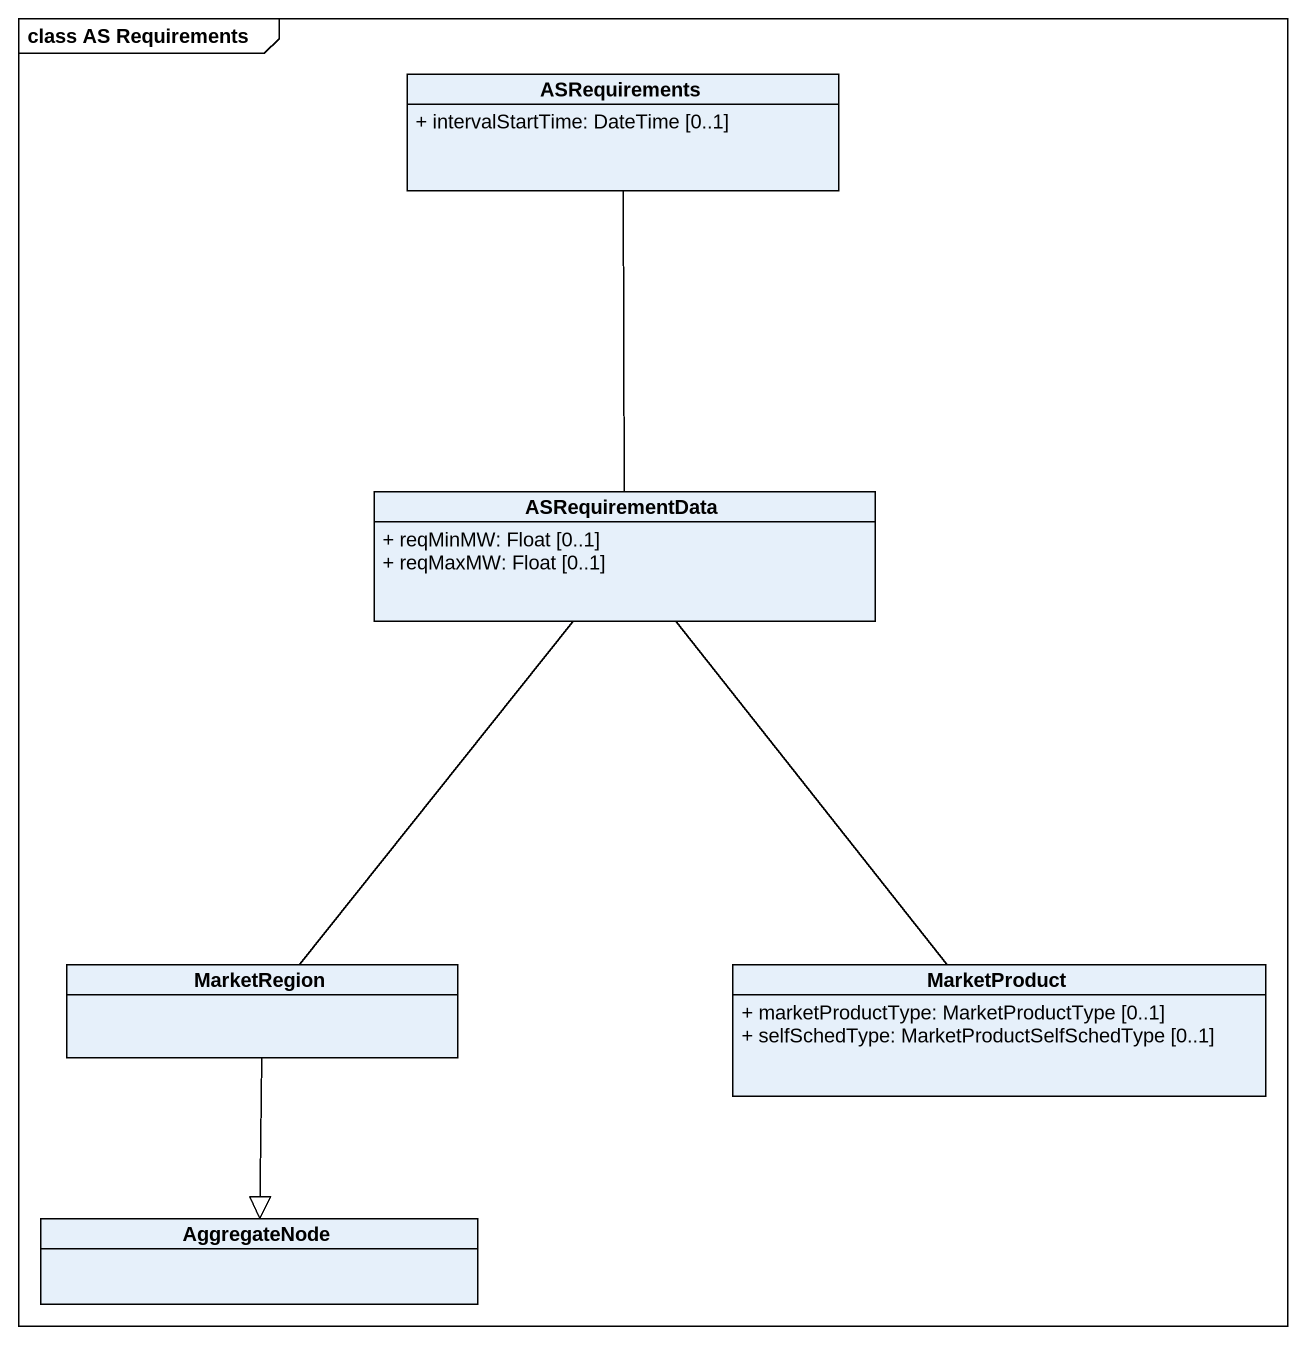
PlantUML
@startuml
mainframe class AS Requirements
hide circle
hide empty members
skinparam classAttributeIconSize 0
class ASRequirements {
  + intervalStartTime: DateTime [0..1]
}
class ASRequirementData {
  + reqMinMW: Float [0..1]
  + reqMaxMW: Float [0..1]
}
class MarketRegion
class MarketProduct {
  + marketProductType: MarketProductType [0..1]
  + selfSchedType: MarketProductSelfSchedType [0..1]
}
class AggregateNode
ASRequirements -- ASRequirementData
MarketRegion -up- ASRequirementData
MarketRegion --|> AggregateNode
MarketProduct -up- ASRequirementData
@enduml
